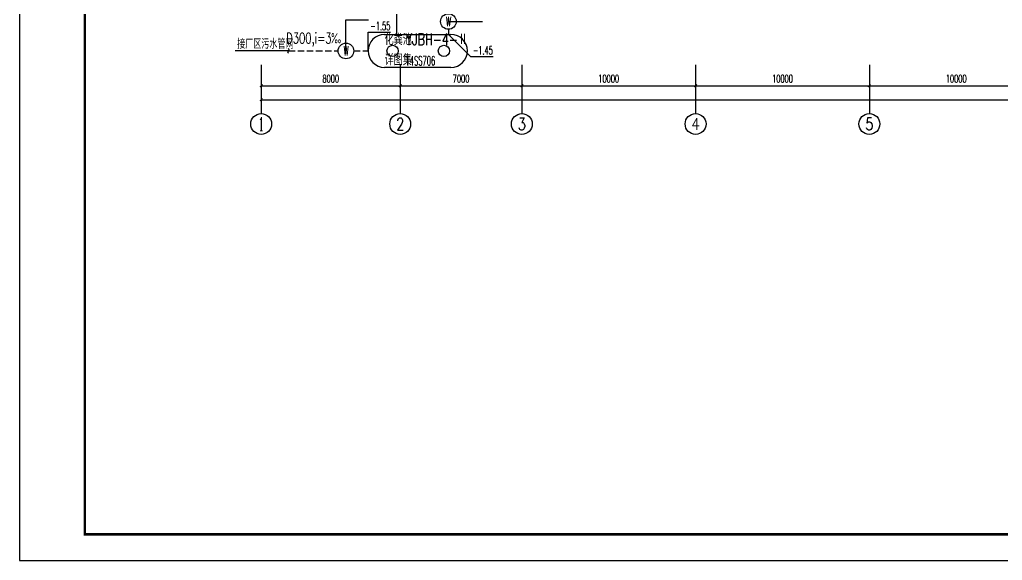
# Model space of a CAD drawing. Extents: x -620248 to 571765, y -684907 to -323071.
# Drawn here: x -247209 to -190654, y -431204 to -400073 of the extents above; entities that cross this region are included whole.
import ezdxf
from ezdxf.enums import TextEntityAlignment as Align

# ---------------------------------------------------------------- set-up
doc = ezdxf.new("R2010")
doc.units = 0
doc.header["$LTSCALE"] = 1000
doc.header["$MEASUREMENT"] = 0
doc.linetypes.add('CENTER', pattern=[2, 1.25, -0.25, 0.25, -0.25])
doc.linetypes.add('DASH', pattern=[0.35, 0.25, -0.1])
for name, color, linetype in [('2', 2, 'Continuous'), ('4', 4, 'Continuous'), ('AXIS', 3, 'Continuous'), ('AXIS_TEXT', 7, 'Continuous'), ('PIPE-污水', 5, 'DASH'), ('PUB_TITLE', 4, 'Continuous'), ('TWT_LEAD', 3, 'Continuous'), ('TWT_SYMB', 3, 'Continuous'), ('TWT_TEXT', 7, 'Continuous'), ('WALL', 7, 'Continuous'), ('WELL_污水', 2, 'Continuous')]:
    doc.layers.add(name, color=color, linetype=linetype)
doc.styles.add('_TCH_AXIS', font='COMPLEX', dxfattribs={"bigfont": 'GBCBIG'})
doc.styles.add('_TCH_DIM', font='SIMPLEX.shx', dxfattribs={"width": 0.8, "bigfont": 'GBCBIG.shx'})
doc.styles.add('_TCH_DIM_T3', font='SIMPLEX.shx', dxfattribs={"width": 0.564706, "bigfont": 'GBCBIG.shx'})
doc.styles.add('COMPLEX', font='COMPLEX')
doc.styles.add('天正', font='SIMPLEX.shx', dxfattribs={"width": 0.7, "bigfont": 'HZTXT.shx'})
doc.dimstyles.new('_TCH_ARCH&&150', dxfattribs={"dimtxt": 446.25, "dimasz": 150, "dimexe": 375, "dimexo": 450, "dimgap": 189.375, "dimtad": 1, "dimdec": 0, "dimzin": 0, "dimdsep": 46, "dimtxsty": '_TCH_DIM_T3', "dimblk": 'ARCHTICK', "dimcen": 0.09, "dimclrt": 7, "dimazin": 2, "dimtfac": 1, "dimtdec": 0, "dimtix": 1, "dimtmove": 2, "dimatfit": 3, "dimfxl": 1, "dimtolj": 1, "dimtzin": 0, "dimarcsym": 0})

# ---------------------------------------------------------------- blocks, each defined once
blk = doc.blocks.new('_ArchTick')
at = {"color": 0, "linetype": 'ByBlock', "const_width": 0.4}
blk.add_lwpolyline([(-0.5, -0.5), (0.5, 0.5)], dxfattribs=at)
blk = doc.blocks.new('*D212')
at = {"layer": 'AXIS', "color": 0, "lineweight": -2, "transparency": 16777216}
for p, q in [((7700, 1550), (7700, -375)), ((115700, 1550), (115700, -375)), ((7700, 0), (115700, 0))]:
    blk.add_line(p, q, dxfattribs=at)
at = {"layer": 'Defpoints', "color": 0, "transparency": 16777216}
for p in [(7700, 2000), (115700, 2000), (115700, 0)]:
    blk.add_point(p, dxfattribs=at)
at = {"layer": 'AXIS', "color": 0, "lineweight": -2, "transparency": 16777216, "xscale": 150, "yscale": 150, "zscale": 150, "rotation": 180}
blk.add_blockref('_ArchTick', (7700, 0), dxfattribs=at)
at = {"layer": 'AXIS', "color": 0, "lineweight": -2, "transparency": 16777216, "xscale": 150, "yscale": 150, "zscale": 150}
blk.add_blockref('_ArchTick', (115700, 0), dxfattribs=at)
at = {"layer": 'AXIS', "color": 7, "transparency": 16777216, "insert": (61700, 412), "char_height": 446.2, "attachment_point": 5, "style": '_TCH_DIM_T3'}
blk.add_mtext('\\A1;108000', dxfattribs=at)
blk = doc.blocks.new('*D213')
at = {"layer": 'AXIS', "color": 0, "lineweight": -2, "transparency": 16777216}
for p, q in [((7700, 1550), (7700, 425)), ((15700, 1550), (15700, 425)), ((7700, 800), (15700, 800))]:
    blk.add_line(p, q, dxfattribs=at)
at = {"layer": 'Defpoints', "color": 0, "transparency": 16777216}
for p in [(7700, 2000), (15700, 2000), (15700, 800)]:
    blk.add_point(p, dxfattribs=at)
at = {"layer": 'AXIS', "color": 0, "lineweight": -2, "transparency": 16777216, "xscale": 150, "yscale": 150, "zscale": 150, "rotation": 180}
blk.add_blockref('_ArchTick', (7700, 800), dxfattribs=at)
at = {"layer": 'AXIS', "color": 0, "lineweight": -2, "transparency": 16777216, "xscale": 150, "yscale": 150, "zscale": 150}
blk.add_blockref('_ArchTick', (15700, 800), dxfattribs=at)
at = {"layer": 'AXIS', "color": 7, "transparency": 16777216, "insert": (11700, 1212), "char_height": 446.2, "attachment_point": 5, "style": '_TCH_DIM_T3'}
blk.add_mtext('\\A1;8000', dxfattribs=at)
blk = doc.blocks.new('*D214')
at = {"layer": 'AXIS', "color": 0, "lineweight": -2, "transparency": 16777216}
for p, q in [((15700, 1550), (15700, 425)), ((22700, 1550), (22700, 425)), ((15700, 800), (22700, 800))]:
    blk.add_line(p, q, dxfattribs=at)
at = {"layer": 'Defpoints', "color": 0, "transparency": 16777216}
for p in [(15700, 2000), (22700, 2000), (22700, 800)]:
    blk.add_point(p, dxfattribs=at)
at = {"layer": 'AXIS', "color": 0, "lineweight": -2, "transparency": 16777216, "xscale": 150, "yscale": 150, "zscale": 150, "rotation": 180}
blk.add_blockref('_ArchTick', (15700, 800), dxfattribs=at)
at = {"layer": 'AXIS', "color": 0, "lineweight": -2, "transparency": 16777216, "xscale": 150, "yscale": 150, "zscale": 150}
blk.add_blockref('_ArchTick', (22700, 800), dxfattribs=at)
at = {"layer": 'AXIS', "color": 7, "transparency": 16777216, "insert": (19200, 1212), "char_height": 446.2, "attachment_point": 5, "style": '_TCH_DIM_T3'}
blk.add_mtext('\\A1;7000', dxfattribs=at)
blk = doc.blocks.new('*D215')
at = {"layer": 'AXIS', "color": 0, "lineweight": -2, "transparency": 16777216}
for p, q in [((22700, 1550), (22700, 425)), ((32700, 1550), (32700, 425)), ((22700, 800), (32700, 800))]:
    blk.add_line(p, q, dxfattribs=at)
at = {"layer": 'Defpoints', "color": 0, "transparency": 16777216}
for p in [(22700, 2000), (32700, 2000), (32700, 800)]:
    blk.add_point(p, dxfattribs=at)
at = {"layer": 'AXIS', "color": 0, "lineweight": -2, "transparency": 16777216, "xscale": 150, "yscale": 150, "zscale": 150, "rotation": 180}
blk.add_blockref('_ArchTick', (22700, 800), dxfattribs=at)
at = {"layer": 'AXIS', "color": 0, "lineweight": -2, "transparency": 16777216, "xscale": 150, "yscale": 150, "zscale": 150}
blk.add_blockref('_ArchTick', (32700, 800), dxfattribs=at)
at = {"layer": 'AXIS', "color": 7, "transparency": 16777216, "insert": (27700, 1212), "char_height": 446.2, "attachment_point": 5, "style": '_TCH_DIM_T3'}
blk.add_mtext('\\A1;10000', dxfattribs=at)
blk = doc.blocks.new('*D216')
at = {"layer": 'AXIS', "color": 0, "lineweight": -2, "transparency": 16777216}
for p, q in [((32700, 1550), (32700, 425)), ((42700, 1550), (42700, 425)), ((32700, 800), (42700, 800))]:
    blk.add_line(p, q, dxfattribs=at)
at = {"layer": 'Defpoints', "color": 0, "transparency": 16777216}
for p in [(32700, 2000), (42700, 2000), (42700, 800)]:
    blk.add_point(p, dxfattribs=at)
at = {"layer": 'AXIS', "color": 0, "lineweight": -2, "transparency": 16777216, "xscale": 150, "yscale": 150, "zscale": 150, "rotation": 180}
blk.add_blockref('_ArchTick', (32700, 800), dxfattribs=at)
at = {"layer": 'AXIS', "color": 0, "lineweight": -2, "transparency": 16777216, "xscale": 150, "yscale": 150, "zscale": 150}
blk.add_blockref('_ArchTick', (42700, 800), dxfattribs=at)
at = {"layer": 'AXIS', "color": 7, "transparency": 16777216, "insert": (37700, 1212), "char_height": 446.2, "attachment_point": 5, "style": '_TCH_DIM_T3'}
blk.add_mtext('\\A1;10000', dxfattribs=at)
blk = doc.blocks.new('*D217')
at = {"layer": 'AXIS', "color": 0, "lineweight": -2, "transparency": 16777216}
for p, q in [((42700, 1550), (42700, 425)), ((52700, 1550), (52700, 425)), ((42700, 800), (52700, 800))]:
    blk.add_line(p, q, dxfattribs=at)
at = {"layer": 'Defpoints', "color": 0, "transparency": 16777216}
for p in [(42700, 2000), (52700, 2000), (52700, 800)]:
    blk.add_point(p, dxfattribs=at)
at = {"layer": 'AXIS', "color": 0, "lineweight": -2, "transparency": 16777216, "xscale": 150, "yscale": 150, "zscale": 150, "rotation": 180}
blk.add_blockref('_ArchTick', (42700, 800), dxfattribs=at)
at = {"layer": 'AXIS', "color": 0, "lineweight": -2, "transparency": 16777216, "xscale": 150, "yscale": 150, "zscale": 150}
blk.add_blockref('_ArchTick', (52700, 800), dxfattribs=at)
at = {"layer": 'AXIS', "color": 7, "transparency": 16777216, "insert": (47700, 1212), "char_height": 446.2, "attachment_point": 5, "style": '_TCH_DIM_T3'}
blk.add_mtext('\\A1;10000', dxfattribs=at)
blk = doc.blocks.new('_AXISO')
blk.add_circle((0, 0), 0.5)
at = {"layer": 'AXIS_TEXT', "style": 'COMPLEX', "width": 1.041667}
blk.add_attdef('A', text='', height=0.56, dxfattribs=at).set_placement((-0.25, -0.28), (0.25, -0.28), align=Align.FIT)
blk = doc.blocks.new('$TwtSys$00000187')
blk.add_circle((0, 0, 0), 0.5)
blk = doc.blocks.new('A$C64B5243B')
at = {"layer": '2'}
for points in [[(730, 1460), (3670, 1460)], [(3670, 0), (730, 0)]]:
    blk.add_lwpolyline(points, dxfattribs=at)
for centre, start, end in [((730, 730), 90, 270), ((3670, 730), 270, 90)]:
    blk.add_arc(centre, 730, start, end, dxfattribs=at)
at = {"layer": 'WELL_污水', "xscale": 500, "yscale": 500, "zscale": 500}
blk.add_blockref('$TwtSys$00000187', (1086, 730), dxfattribs=at)
at = {"layer": 'WELL_污水', "xscale": 500, "yscale": 500, "zscale": 500, "rotation": 180}
blk.add_blockref('$TwtSys$00000187', (3357, 730), dxfattribs=at)
blk = doc.blocks.new('$TWTSYS$00000247')
at = {"elevation": 0}
blk.add_lwpolyline([(7, -101, -0.575183), (0, 0, 0.604745), (-11, 101, 16.924828)], format="xyb", dxfattribs=at)
blk = doc.blocks.new('A$C1DF5696A')
at = {"layer": 'AXIS'}
for p, q in [((7700, 2000), (7700, -800)), ((15700, 2000), (15700, -800)), ((22700, 2000), (22700, -800)), ((32700, 2000), (32700, -800)), ((42700, 2000), (42700, -800))]:
    blk.add_line(p, q, dxfattribs=at)
ref = blk.add_blockref('_AXISO', (7700, -1400), dxfattribs=dict(at, xscale=1200, yscale=1200, zscale=1200))
ref.add_attrib('A', '1', dxfattribs={"layer": 'AXIS_TEXT', "height": 772.1, "style": '_TCH_AXIS'}).set_placement((7534.6, -1786), (7865.4, -1786), align=Align.FIT)
ref = blk.add_blockref('_AXISO', (15700, -1400), dxfattribs=dict(at, xscale=1200, yscale=1200, zscale=1200))
ref.add_attrib('A', '2', dxfattribs={"layer": 'AXIS_TEXT', "height": 698.9, "style": '_TCH_AXIS'}).set_placement((15467, -1749.5), (15933, -1749.5), align=Align.FIT)
ref = blk.add_blockref('_AXISO', (22700, -1400), dxfattribs=dict(at, xscale=1200, yscale=1200, zscale=1200))
ref.add_attrib('A', '3', dxfattribs={"layer": 'AXIS_TEXT', "height": 698.9, "style": '_TCH_AXIS'}).set_placement((22467, -1749.5), (22933, -1749.5), align=Align.FIT)
ref = blk.add_blockref('_AXISO', (32700, -1400), dxfattribs=dict(at, xscale=1200, yscale=1200, zscale=1200))
ref.add_attrib('A', '4', dxfattribs={"layer": 'AXIS_TEXT', "height": 668.2, "style": '_TCH_AXIS'}).set_placement((32445.5, -1734.1), (32954.5, -1734.1), align=Align.FIT)
ref = blk.add_blockref('_AXISO', (42700, -1400), dxfattribs=dict(at, xscale=1200, yscale=1200, zscale=1200))
ref.add_attrib('A', '5', dxfattribs={"layer": 'AXIS_TEXT', "height": 698.9, "style": '_TCH_AXIS'}).set_placement((42467, -1749.5), (42933, -1749.5), align=Align.FIT)
for p1, p2, distance, picture, middle in [((7700, 2000), (115700, 2000), -2000, '*D212', (61700, 412.5)), ((7700, 2000), (15700, 2000), -1200, '*D213', (11700, 1212.5)), ((15700, 2000), (22700, 2000), -1200, '*D214', (19200, 1212.5)), ((22700, 2000), (32700, 2000), -1200, '*D215', (27700, 1212.5)), ((32700, 2000), (42700, 2000), -1200, '*D216', (37700, 1212.5)), ((42700, 2000), (52700, 2000), -1200, '*D217', (47700, 1212.5))]:
    dim = blk.add_aligned_dim(p1=p1, p2=p2, distance=distance, dimstyle='_TCH_ARCH&&150', dxfattribs=at)
    dim.commit()
    dim.dimension.update_dxf_attribs({"geometry": picture, "text_midpoint": middle})

msp = doc.modelspace()

# ---------------------------------------------------------------- linework, layer by layer
at = {"layer": '2', "linetype": 'CENTER'}
msp.add_lwpolyline([(-225511.5, -400924.2), (-225511.5, -396373.1)], dxfattribs=at)
at = {"layer": 'PIPE-污水', "linetype": 'DASH', "ltscale": 1.5}
for p, q in [((-222533.4, -400630.6), (-222533.4, -400924.2)), ((-231733.8, -401873.2), (-228878.1, -401873.2)), ((-227978.1, -401873.2), (-227156.9, -401873.2))]:
    msp.add_line(p, q, dxfattribs=at)
at = {"layer": 'PUB_TITLE'}
msp.add_lwpolyline([(-247209.4, -431203.7), (-89559.4, -431203.7), (-89559.4, -342103.7), (-247209.4, -342103.7)], close=True, dxfattribs=at)
at = {"layer": 'PUB_TITLE', "const_width": 150}
msp.add_lwpolyline([(-243459.4, -429703.7), (-91059.4, -429703.7), (-91059.4, -343603.7), (-243459.4, -343603.7)], close=True, dxfattribs=at)
at = {"layer": 'TWT_LEAD'}
for p, q in [((-228428.1, -401873.2), (-228428.1, -400085.6)), ((-228428.1, -400085.6), (-227136.3, -400085.6)), ((-222533.4, -400180.6), (-221864.8, -400180.6)), ((-221864.8, -400180.6), (-220573, -400180.6)), ((-227156.9, -401873.2), (-227156.8, -400796.8)), ((-227156.8, -400796.8), (-225865.1, -400796.8)), ((-222533.4, -400924.2), (-221257.5, -402200.1)), ((-232296.3, -401873.2), (-234815.8, -401873.2)), ((-231733.5, -401873.2), (-232296.3, -401873.2)), ((-221257.5, -402200.1), (-219965.7, -402200.1))]:
    msp.add_line(p, q, dxfattribs=at)
at = {"layer": 'TWT_SYMB'}
msp.add_lwpolyline([(-229187.2, -401673.2, 0, 0, 0), (-230869, -401673.2, 120, 0, 0), (-231319, -401673.2, 0, 0, 0)], format="xyseb", dxfattribs=at)

# ---------------------------------------------------------------- block references
at = {"layer": '2', "xscale": 1.3, "yscale": 1.3, "zscale": 1.3}
msp.add_blockref('$TWTSYS$00000247', (-231733.8, -401873.2), dxfattribs=at)
at = {"layer": '4', "xscale": 1.3, "yscale": 1.3, "zscale": 1.3}
msp.add_blockref('A$C64B5243B', (-227156.9, -402822.2), dxfattribs=at)
at = {"layer": 'WALL'}
msp.add_blockref('A$C1DF5696A', (-241007.3, -404680.6), dxfattribs=at)
at = {"layer": 'WELL_污水', "xscale": 900, "yscale": 900, "zscale": 900}
for p in [(-222533.4, -400180.6), (-228428.1, -401873.2)]:
    msp.add_blockref('$TwtSys$00000187', p, dxfattribs=at)

# ---------------------------------------------------------------- texts
at = {"layer": 'TWT_LEAD', "color": 7}
for s, height, style, width, p in [('-1.55', 480, '天正', 0.525, (-227027, -400676.8)), ('接厂区污水管网', 578.72, '_TCH_DIM', 0.8, (-234689.7, -401753.2)), ('-1.45', 480, '天正', 0.525, (-221127.6, -402080.1))]:
    msp.add_text(s, height=height, dxfattribs=dict(at, style=style, width=width)).set_placement(p)
at = {"layer": 'TWT_SYMB', "color": 7, "style": '天正', "width": 0.7}
msp.add_text('D300,i=3‰', height=600, dxfattribs=at).set_placement((-231868.4, -401438.9))
at = {"layer": 'TWT_TEXT'}
for s, height, style, width, p in [('W', 540, '天正', 0.525, (-222668.4, -400450.6)), ('化粪池', 651.06, '_TCH_DIM', 0.8, (-226205, -401541.5)), ('YJBH-4-Ⅱ', 675, '天正', 0.7, (-224996, -401541.5)), ('W', 540, '天正', 0.525, (-228563.1, -402143.2)), ('详图集', 651.06, '_TCH_DIM', 0.8, (-226205, -402708.5)), ('14SS706', 540, '天正', 0.525, (-224996, -402708.5))]:
    msp.add_text(s, height=height, dxfattribs=dict(at, style=style, width=width)).set_placement(p)

doc.saveas('drawing.dxf')
